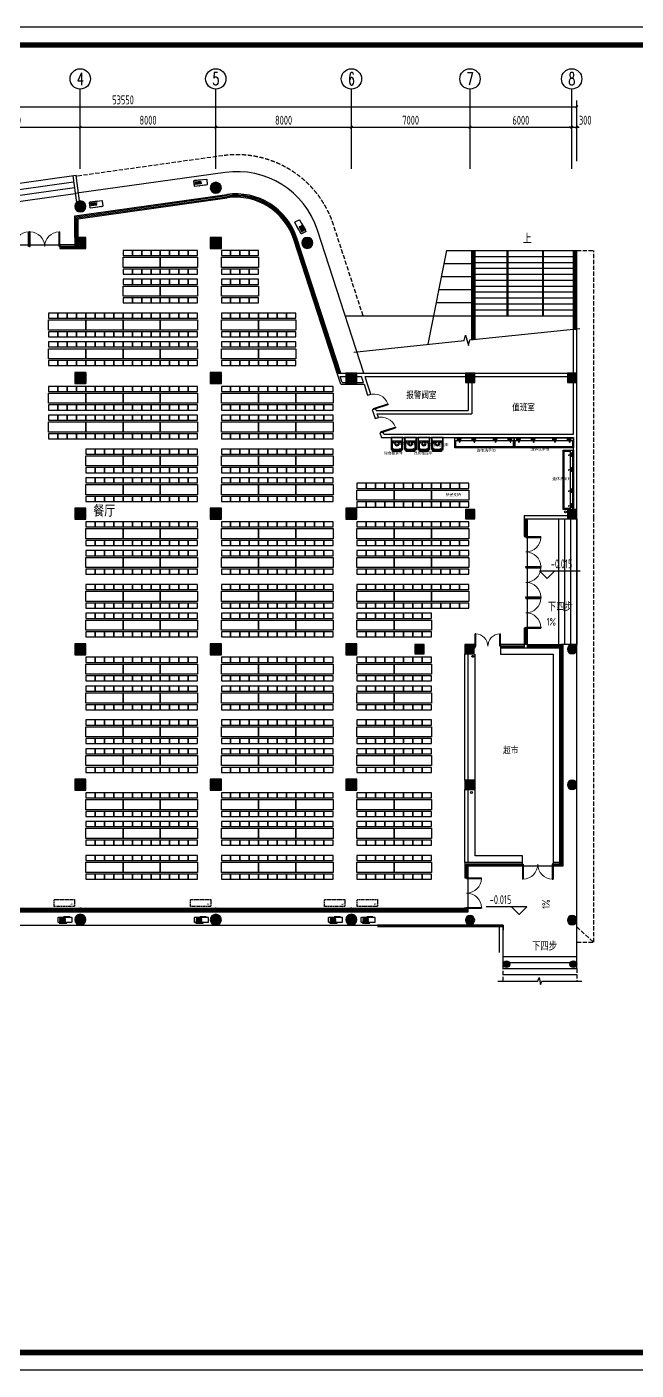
# Model space of a CAD drawing. Extents: x 1158414 to 1597620, y -840005 to -760676.
# Drawn here: x 1205644 to 1241596, y -840005 to -760676 of the extents above; entities that cross this region are included whole.
import ezdxf
from ezdxf.enums import TextEntityAlignment as Align

# ---------------------------------------------------------------- set-up
doc = ezdxf.new("R2010")
doc.units = 0
doc.header["$LTSCALE"] = 1000
doc.linetypes.add('DASH', pattern=[0.35, 0.25, -0.1])
for name, color, linetype in [('AXIS', 3, 'Continuous'), ('AXIS_TEXT', 7, 'Continuous'), ('COLUMN', 2, 'Continuous'), ('CURTWALL', 4, 'Continuous'), ('DIM_ELEV', 3, 'Continuous'), ('DIM_SYMB', 3, 'Continuous'), ('GROUND', 34, 'Continuous'), ('LG', 84, 'Continuous'), ('PUB_HATCH', 8, 'Continuous'), ('PUB_TEXT', 7, 'Continuous'), ('STAIR', 4, 'Continuous'), ('WALL', 6, 'Continuous'), ('WINDOW', 4, 'Continuous'), ('WS_厨房设备', 1, 'Continuous'), ('产品名称', 7, 'Continuous'), ('厨房布置', 4, 'Continuous'), ('外框', 7, 'Continuous'), ('家具', 251, 'Continuous'), ('空调', 205, 'Continuous'), ('虚线', 9, 'DASH')]:
    doc.layers.add(name, color=color, linetype=linetype)
doc.styles.add('_TCH_AXIS', font='COMPLEX', dxfattribs={"width": 0.8, "bigfont": 'TSSDCHN'})
doc.styles.add('_TCH_DIM', font='TSSDENG', dxfattribs={"width": 0.8, "bigfont": 'TSSDCHN'})
doc.styles.add('_TCH_DIM_T3', font='TSSDENG', dxfattribs={"width": 0.64, "bigfont": 'TSSDCHN'})
doc.styles.add('COMPLEX', font='COMPLEX')
doc.styles.add('HZ-1', font='MingLiU.ttf', dxfattribs={"width": 0.8})
doc.styles.get("Standard").update_dxf_attribs({"font": '', "width": 0.8})
doc.styles.add('WMF-宋体1', font='')
doc.styles.get('Standard').set_extended_font_data('SimSun')
doc.styles.get('WMF-宋体1').set_extended_font_data('SimSun')
doc.dimstyles.new('_TCH_ARCH&&150', dxfattribs={"dimtxt": 525, "dimasz": 150, "dimexe": 375, "dimexo": 450, "dimgap": 150, "dimtad": 1, "dimdec": 0, "dimzin": 0, "dimdsep": 46, "dimtxsty": '_TCH_DIM_T3', "dimblk": 'ARCHTICK', "dimcen": 0.09, "dimclrt": 7, "dimazin": 2, "dimtfac": 1, "dimtdec": 0, "dimtix": 1, "dimtmove": 2, "dimatfit": 3, "dimfxl": 0, "dimtolj": 1, "dimtzin": 0, "dimarcsym": 0})

# ---------------------------------------------------------------- blocks, each defined once
blk = doc.blocks.new('vhjkghkghkl')
at = {"layer": '空调', "linetype": 'DASH', "ltscale": 0.3}
blk.add_lwpolyline([(134071, 540199), (134071, 539779), (132871, 539779), (132871, 540199), (134071, 540199)], close=True, dxfattribs=at)
at = {"layer": '空调', "linetype": 'DASH', "ltscale": 0.3, "style": 'HZ-1'}
blk.add_text('AC', height=100, dxfattribs=at).set_placement((133846, 539867))
blk = doc.blocks.new('A$C4EB5717C')
at = {"layer": '空调'}
for p, q in [((520, 110), (520, 120)), ((883, 100), (530, 100)), ((893, 120), (893, 110))]:
    blk.add_line(p, q, dxfattribs=at)
blk.add_lwpolyline([(220, 120), (980, 120, 0.414214), (1000, 140), (1000, 410, 0.414214), (980, 430), (220, 430, 0.414214), (200, 410), (200, 140, 0.414214)], format="xyb", close=True, dxfattribs=at)
for points in [[(269, 459), (709, 459), (709, 444), (269, 444)], [(290, 372), (626, 372), (626, 343), (290, 343)], [(290, 306), (626, 306), (626, 277), (290, 277)], [(290, 240), (626, 240), (626, 211), (290, 211)]]:
    blk.add_lwpolyline(points, close=True, dxfattribs=at)
for centre, start, end in [((530, 110), 180, 270), ((883, 110), 270, 0)]:
    blk.add_arc(centre, 10, start, end, dxfattribs=at)
blk = doc.blocks.new('水龙头')
at = {"color": 252}
for p, q in [((-136, -15), (-90, -14)), ((-136, -18), (-90, -19)), ((-52, -2), (-4, -2)), ((-52, -31), (-6, -31)), ((4, -2), (51, -2)), ((12, -31), (51, -31)), ((23, -194), (26, -209)), ((49, -204), (46, -189)), ((136, -15), (90, -14)), ((136, -18), (90, -19))]:
    blk.add_line(p, q, dxfattribs=at)
for points in [[(13, -7), (0, 0), (-14, -8), (-14, -25), (-7, -29)], [(11, -26), (13, -25), (13, -7)]]:
    blk.add_lwpolyline(points, dxfattribs=at)
blk.add_lwpolyline([(26, -194), (-9, -18, -1.00756), (9, -15), (43, -190)], format="xyb", dxfattribs=at)
for centre in [(-78, -16), (77, -16)]:
    blk.add_circle(centre, 10.9, dxfattribs=at)
for centre, radius, start, end in [((-78, -16), 27.5, 36.21161, 175.34491), ((77, -16), 27.5, 4.69308, 143.78839), ((-136, -16), 1, 91.33866, 171.56398), ((-132, -16), 4.53, 171.56398, 188.43602), ((-136, -17), 1, 188.43602, 268.66134), ((-78, -16), 27.5, 184.65509, 323.78839), ((-78, -16), 16, 189.00033, 170.99967), ((-77, -16), 12.9, 168.35622, 191.64378), ((-52, 3), 5, 216.21161, 270), ((-52, -36), 5, 90, 143.78839), ((51, 3), 5, 270, 323.78839), ((51, -36), 5, 36.21161, 90), ((77, -16), 27.5, 216.21161, 355.30692), ((77, -16), 16, 9.06636, 350.93364), ((77, -16), 12.9, 348.35622, 11.64378), ((136, -16), 1, 8.43602, 88.66134), ((136, -17), 1, 271.33866, 351.56398), ((132, -16), 4.53, 351.56398, 8.43602)]:
    blk.add_arc(centre, radius, start, end, dxfattribs=at)
for centre, start_param, end_param in [((34, -192), 5.611234, 10.096729), ((34, -190), 6.955136, 8.752827), ((37, -206), 0, 3.141593)]:
    blk.add_ellipse(centre, major_axis=(-11.3, -2.2), ratio=0.233596, start_param=start_param, end_param=end_param, dxfattribs=at)
blk = doc.blocks.new('*U54')
blk.add_line((0, 40), (3500, 40))
blk.add_lwpolyline([(0, 600), (3500, 600), (3500, 0), (0, 0)], close=True)
at = {"color": 252}
blk.add_lwpolyline([(60, 540), (3440, 540), (3440, 180), (60, 180)], close=True, dxfattribs=at)
at = {"color": 1, "rotation": 180}
for p in [(246, 70), (1121, 70), (2371, 70), (3246, 70)]:
    blk.add_blockref('水龙头', p, dxfattribs=at)
blk = doc.blocks.new('Custom_79')
at = {"color": 252}
for p, q in [((90, 806), (602, 806)), ((101, 806), (101, 771)), ((590, 806), (590, 771)), ((0, 700), (20, 680)), ((20, 20), (0, 0)), ((680, 680), (700, 700)), ((680, 20), (700, 0))]:
    blk.add_line(p, q, dxfattribs=at)
for points in [[(90, 771), (602, 771), (602, 822), (90, 822)], [(20, 680), (680, 680), (680, 20), (20, 20)], [(70, 771), (630, 771), (630, 213), (70, 213)], [(96, 661), (157, 721), (176, 702), (116, 642)], [(96, 262), (157, 322), (176, 303), (116, 242)], [(520, 661), (580, 721), (599, 702), (539, 642)], [(520, 262), (580, 322), (599, 303), (539, 242)]]:
    blk.add_lwpolyline(points, close=True, dxfattribs=at)
blk.add_lwpolyline([(0, 700), (700, 700), (700, 0), (0, 0)], close=True)
blk.add_circle((350, 350), 132)
blk.add_circle((350, 350), 92.5, dxfattribs=at)
blk = doc.blocks.new('A$C03080C26')
at = {"layer": '厨房布置'}
for points in [[(-1650, 1100), (-1650, 1400), (-2200, 1400), (-2200, 1100)], [(-2200, 1000), (0, 1000), (0, 400), (-2200, 400)], [(-1100, 1100), (-1100, 1400), (-1650, 1400), (-1650, 1100)], [(-1650, 1100), (-1650, 1400), (-1650, 1400), (-1650, 1100)], [(-550, 1100), (-550, 1400), (-1100, 1400), (-1100, 1100)], [(0, 1100), (0, 1400), (-550, 1400), (-550, 1100)], [(-1650, 0), (-1650, 300), (-2200, 300), (-2200, 0)], [(-1100, 0), (-1100, 300), (-1650, 300), (-1650, 0)], [(-1650, 0), (-1650, 300), (-1650, 300), (-1650, 0)], [(-550, 0), (-550, 300), (-1100, 300), (-1100, 0)], [(0, 0), (0, 300), (-550, 300), (-550, 0)]]:
    blk.add_lwpolyline(points, close=True, dxfattribs=at)
blk = doc.blocks.new('_ArchTick')
at = {"color": 0, "linetype": 'ByBlock', "const_width": 0.4}
blk.add_lwpolyline([(-0.5, -0.5), (0.5, 0.5)], dxfattribs=at)
blk = doc.blocks.new('*D175')
at = {"layer": 'AXIS', "color": 0, "lineweight": -2, "transparency": 16777216}
for p, q in [((1200794, -768602), (1200794, -766226)), ((1208794, -768602), (1208794, -766226)), ((1200794, -766601), (1208794, -766601))]:
    blk.add_line(p, q, dxfattribs=at)
at = {"layer": 'Defpoints', "color": 0, "transparency": 16777216}
for p in [(1208794, -766601), (1200794, -769052), (1208794, -769052)]:
    blk.add_point(p, dxfattribs=at)
at = {"layer": 'AXIS', "color": 0, "lineweight": -2, "transparency": 16777216, "xscale": 150, "yscale": 150, "zscale": 150, "rotation": 180}
blk.add_blockref('_ArchTick', (1200794, -766601), dxfattribs=at)
at = {"layer": 'AXIS', "color": 0, "lineweight": -2, "transparency": 16777216, "xscale": 150, "yscale": 150, "zscale": 150}
blk.add_blockref('_ArchTick', (1208794, -766601), dxfattribs=at)
at = {"layer": 'AXIS', "color": 7, "transparency": 16777216, "insert": (1204794, -766189), "char_height": 525, "attachment_point": 5, "style": '_TCH_DIM_T3'}
blk.add_mtext('\\A1;8000', dxfattribs=at)
blk = doc.blocks.new('*D176')
at = {"layer": 'AXIS', "color": 0, "lineweight": -2, "transparency": 16777216}
for p, q in [((1208794, -768602), (1208794, -766226)), ((1216794, -768602), (1216794, -766226)), ((1208794, -766601), (1216794, -766601))]:
    blk.add_line(p, q, dxfattribs=at)
at = {"layer": 'Defpoints', "color": 0, "transparency": 16777216}
for p in [(1216794, -766601), (1208794, -769052), (1216794, -769052)]:
    blk.add_point(p, dxfattribs=at)
at = {"layer": 'AXIS', "color": 0, "lineweight": -2, "transparency": 16777216, "xscale": 150, "yscale": 150, "zscale": 150, "rotation": 180}
blk.add_blockref('_ArchTick', (1208794, -766601), dxfattribs=at)
at = {"layer": 'AXIS', "color": 0, "lineweight": -2, "transparency": 16777216, "xscale": 150, "yscale": 150, "zscale": 150}
blk.add_blockref('_ArchTick', (1216794, -766601), dxfattribs=at)
at = {"layer": 'AXIS', "color": 7, "transparency": 16777216, "insert": (1212794, -766189), "char_height": 525, "attachment_point": 5, "style": '_TCH_DIM_T3'}
blk.add_mtext('\\A1;8000', dxfattribs=at)
blk = doc.blocks.new('*D177')
at = {"layer": 'AXIS', "color": 0, "lineweight": -2, "transparency": 16777216}
for p, q in [((1216794, -768602), (1216794, -766226)), ((1224794, -768602), (1224794, -766226)), ((1216794, -766601), (1224794, -766601))]:
    blk.add_line(p, q, dxfattribs=at)
at = {"layer": 'Defpoints', "color": 0, "transparency": 16777216}
for p in [(1224794, -766601), (1216794, -769052), (1224794, -769052)]:
    blk.add_point(p, dxfattribs=at)
at = {"layer": 'AXIS', "color": 0, "lineweight": -2, "transparency": 16777216, "xscale": 150, "yscale": 150, "zscale": 150, "rotation": 180}
blk.add_blockref('_ArchTick', (1216794, -766601), dxfattribs=at)
at = {"layer": 'AXIS', "color": 0, "lineweight": -2, "transparency": 16777216, "xscale": 150, "yscale": 150, "zscale": 150}
blk.add_blockref('_ArchTick', (1224794, -766601), dxfattribs=at)
at = {"layer": 'AXIS', "color": 7, "transparency": 16777216, "insert": (1220794, -766189), "char_height": 525, "attachment_point": 5, "style": '_TCH_DIM_T3'}
blk.add_mtext('\\A1;8000', dxfattribs=at)
blk = doc.blocks.new('*D178')
at = {"layer": 'AXIS', "color": 0, "lineweight": -2, "transparency": 16777216}
for p, q in [((1224794, -768602), (1224794, -766226)), ((1231794, -768602), (1231794, -766226)), ((1224794, -766601), (1231794, -766601))]:
    blk.add_line(p, q, dxfattribs=at)
at = {"layer": 'Defpoints', "color": 0, "transparency": 16777216}
for p in [(1231794, -766601), (1224794, -769052), (1231794, -769052)]:
    blk.add_point(p, dxfattribs=at)
at = {"layer": 'AXIS', "color": 0, "lineweight": -2, "transparency": 16777216, "xscale": 150, "yscale": 150, "zscale": 150, "rotation": 180}
blk.add_blockref('_ArchTick', (1224794, -766601), dxfattribs=at)
at = {"layer": 'AXIS', "color": 0, "lineweight": -2, "transparency": 16777216, "xscale": 150, "yscale": 150, "zscale": 150}
blk.add_blockref('_ArchTick', (1231794, -766601), dxfattribs=at)
at = {"layer": 'AXIS', "color": 7, "transparency": 16777216, "insert": (1228294, -766189), "char_height": 525, "attachment_point": 5, "style": '_TCH_DIM_T3'}
blk.add_mtext('\\A1;7000', dxfattribs=at)
blk = doc.blocks.new('*D179')
at = {"layer": 'AXIS', "color": 0, "lineweight": -2, "transparency": 16777216}
for p, q in [((1231794, -768602), (1231794, -766226)), ((1237794, -768602), (1237794, -766226)), ((1231794, -766601), (1237794, -766601))]:
    blk.add_line(p, q, dxfattribs=at)
at = {"layer": 'Defpoints', "color": 0, "transparency": 16777216}
for p in [(1237794, -766601), (1231794, -769052), (1237794, -769052)]:
    blk.add_point(p, dxfattribs=at)
at = {"layer": 'AXIS', "color": 0, "lineweight": -2, "transparency": 16777216, "xscale": 150, "yscale": 150, "zscale": 150, "rotation": 180}
blk.add_blockref('_ArchTick', (1231794, -766601), dxfattribs=at)
at = {"layer": 'AXIS', "color": 0, "lineweight": -2, "transparency": 16777216, "xscale": 150, "yscale": 150, "zscale": 150}
blk.add_blockref('_ArchTick', (1237794, -766601), dxfattribs=at)
at = {"layer": 'AXIS', "color": 7, "transparency": 16777216, "insert": (1234794, -766189), "char_height": 525, "attachment_point": 5, "style": '_TCH_DIM_T3'}
blk.add_mtext('\\A1;6000', dxfattribs=at)
blk = doc.blocks.new('*D180')
at = {"layer": 'AXIS', "color": 0, "lineweight": -2, "transparency": 16777216}
for p, q in [((1237794, -768602), (1237794, -766226)), ((1238094, -768602), (1238094, -766226)), ((1237794, -766601), (1237644, -766601)), ((1237794, -766601), (1238094, -766601)), ((1238094, -766601), (1238244, -766601))]:
    blk.add_line(p, q, dxfattribs=at)
at = {"layer": 'Defpoints', "color": 0, "transparency": 16777216}
for p in [(1238094, -766601), (1237794, -769052), (1238094, -769052)]:
    blk.add_point(p, dxfattribs=at)
at = {"layer": 'AXIS', "color": 0, "lineweight": -2, "transparency": 16777216, "xscale": 150, "yscale": 150, "zscale": 150}
blk.add_blockref('_ArchTick', (1237794, -766601), dxfattribs=at)
at = {"layer": 'AXIS', "color": 0, "lineweight": -2, "transparency": 16777216, "xscale": 150, "yscale": 150, "zscale": 150, "rotation": 180}
blk.add_blockref('_ArchTick', (1238094, -766601), dxfattribs=at)
at = {"layer": 'AXIS', "color": 7, "transparency": 16777216, "insert": (1238593, -766189), "char_height": 525, "attachment_point": 5, "style": '_TCH_DIM_T3'}
blk.add_mtext('\\A1;300', dxfattribs=at)
blk = doc.blocks.new('*D181')
at = {"layer": 'AXIS', "color": 0, "lineweight": -2, "transparency": 16777216}
for p, q in [((1184544, -768602), (1184544, -765026)), ((1184544, -765401), (1238094, -765401)), ((1238094, -768602), (1238094, -765026))]:
    blk.add_line(p, q, dxfattribs=at)
at = {"layer": 'Defpoints', "color": 0, "transparency": 16777216}
for p in [(1238094, -765401), (1184544, -769052), (1238094, -769052)]:
    blk.add_point(p, dxfattribs=at)
at = {"layer": 'AXIS', "color": 0, "lineweight": -2, "transparency": 16777216, "xscale": 150, "yscale": 150, "zscale": 150, "rotation": 180}
blk.add_blockref('_ArchTick', (1184544, -765401), dxfattribs=at)
at = {"layer": 'AXIS', "color": 0, "lineweight": -2, "transparency": 16777216, "xscale": 150, "yscale": 150, "zscale": 150}
blk.add_blockref('_ArchTick', (1238094, -765401), dxfattribs=at)
at = {"layer": 'AXIS', "color": 7, "transparency": 16777216, "insert": (1211319, -764989), "char_height": 525, "attachment_point": 5, "style": '_TCH_DIM_T3'}
blk.add_mtext('\\A1;53550', dxfattribs=at)
blk = doc.blocks.new('$DorLib2D$00000002')
for p, q in [((-0.5, 0), (-0.5, 0.4875)), ((-0.475, 0.4875), (-0.5, 0.4875)), ((-0.475, 0), (-0.475, 0.4875)), ((0.475, 0), (0.475, 0.4875)), ((0.475, 0.4875), (0.5, 0.4875)), ((0.5, 0), (0.5, 0.4875)), ((-0.5, 0), (-0.475, 0)), ((0.5, 0), (0.475, 0))]:
    blk.add_line(p, q)
at = {"lineweight": 13}
for centre, start, end in [((-0.4875, 0), 0, 88.53072), ((0.4875, 0), 91.46928, 180)]:
    blk.add_arc(centre, 0.4875, start, end, dxfattribs=at)
blk = doc.blocks.new('_AXISO')
blk.add_circle((0, 0), 0.5)
at = {"layer": 'AXIS_TEXT', "style": 'COMPLEX', "width": 1.041667}
blk.add_attdef('A', text='', height=0.56, dxfattribs=at).set_placement((-0.25, -0.28), (0.25, -0.28), align=Align.FIT)
blk = doc.blocks.new('$DorLib2D$00000001')
for p, q in [((0.45, 0.975), (0.5, 0.975)), ((0.45, 0), (0.45, 0.975)), ((0.5, 0), (0.5, 0.975)), ((0.5, 0), (0.45, 0))]:
    blk.add_line(p, q)
at = {"lineweight": 13}
blk.add_arc((0.475, 0), 0.975, 91.46928, 180, dxfattribs=at)
blk = doc.blocks.new('_YZH')
blk.add_circle((0, 0), 0.5)
at = {"layer": 'PUB_HATCH', "const_width": 0.5}
blk.add_lwpolyline([(-0.25, 0, 1), (0.25, 0, 1)], format="xyb", close=True, dxfattribs=at)

msp = doc.modelspace()

# ---------------------------------------------------------------- hatches: boundary and pattern name
at = {"layer": 'PUB_HATCH'}
for points in [[(1217118.8, -770177.7, 1), (1216468.8, -770177.7, 1)], [(1209118.9, -771282.7, 1), (1208468.9, -771282.7, 1)], [(1209118.8, -773755.7), (1209118.8, -773105.7), (1208468.8, -773105.7), (1208468.8, -773755.7)], [(1217118.8, -773755.7), (1217118.8, -773105.7), (1216468.8, -773105.7), (1216468.8, -773755.7)], [(1222514.8, -773430.7, 1), (1221864.8, -773430.7, 1)], [(1209118.9, -781732.1), (1209118.9, -781082.1), (1208468.9, -781082.1), (1208468.9, -781732.1)], [(1217118.8, -781732.1), (1217118.8, -781082.1), (1216468.8, -781082.1), (1216468.8, -781732.1)], [(1225118.8, -781782.1), (1225118.8, -781132.1), (1224468.8, -781132.1), (1224468.8, -781782.1)], [(1232068.8, -781682.1), (1232068.8, -781132.1), (1231518.8, -781132.1), (1231518.8, -781682.1)], [(1238093.8, -781682.1), (1238093.8, -781132.1), (1237543.8, -781132.1), (1237543.8, -781682.1)], [(1209118.9, -789756.7), (1209118.9, -789106.7), (1208468.9, -789106.7), (1208468.9, -789756.7)], [(1217118.8, -789756.7), (1217118.8, -789106.7), (1216468.8, -789106.7), (1216468.8, -789756.7)], [(1225118.8, -789756.7), (1225118.8, -789106.7), (1224468.8, -789106.7), (1224468.8, -789756.7)], [(1232068.8, -789731.8), (1232068.8, -789181.8), (1231518.8, -789181.8), (1231518.8, -789731.8)], [(1238093.8, -789731.8), (1238093.8, -789181.8), (1237543.8, -789181.8), (1237543.8, -789731.8)], [(1209118.9, -797756.7), (1209118.9, -797106.7), (1208468.9, -797106.7), (1208468.9, -797756.7)], [(1217118.8, -797756.7), (1217118.8, -797106.7), (1216468.8, -797106.7), (1216468.8, -797756.7)], [(1225118.8, -797756.7), (1225118.8, -797106.7), (1224468.8, -797106.7), (1224468.8, -797756.7)], [(1229093.8, -797706.7), (1229093.8, -797156.7), (1228543.8, -797156.7), (1228543.8, -797706.7)], [(1232043.8, -797706.7), (1232043.8, -797156.7), (1231493.8, -797156.7), (1231493.8, -797706.7)], [(1238093.8, -797431.7, 1), (1237543.8, -797431.7, 1)], [(1209118.9, -805757.1), (1209118.9, -805107.1), (1208468.9, -805107.1), (1208468.9, -805757.1)], [(1217118.8, -805757.1), (1217118.8, -805107.1), (1216468.8, -805107.1), (1216468.8, -805757.1)], [(1225118.8, -805757.1), (1225118.8, -805107.1), (1224468.8, -805107.1), (1224468.8, -805757.1)], [(1232043.8, -805707.1), (1232043.8, -805157.1), (1231493.8, -805157.1), (1231493.8, -805707.1)], [(1238093.8, -805432.1, 1), (1237543.8, -805432.1, 1)], [(1209118.9, -813407.1, 1), (1208468.9, -813407.1, 1)], [(1217118.8, -813407.1, 1), (1216468.8, -813407.1, 1)], [(1225118.8, -813407.1, 1), (1224468.8, -813407.1, 1)], [(1232068.8, -813430.8, 1), (1231518.8, -813430.8, 1)], [(1238093.8, -813430.8, 1), (1237543.8, -813430.8, 1)]]:
    msp.add_hatch(color=256, dxfattribs=at).paths.add_polyline_path(points)

# ---------------------------------------------------------------- linework, layer by layer
for points in [[(1217452.5, -770673.6), (1217438.5, -770574.5)], [(1221581.4, -773163.3), (1221391.2, -773225.1)]]:
    msp.add_lwpolyline(points)
for centre in [(1237424.3, -789316.2), (1231956.6, -797849.9), (1231879.3, -805897.1)]:
    msp.add_circle(centre, 58.1)
at = {"layer": 'AXIS'}
for p, q in [((1208793.8, -769052.3), (1208793.8, -764351.1)), ((1216793.8, -769052.3), (1216793.8, -764351.1)), ((1224793.8, -769052.3), (1224793.8, -764351.1)), ((1231793.8, -769052.3), (1231793.8, -764351.1)), ((1237793.8, -769052.3), (1237793.8, -764351.1))]:
    msp.add_line(p, q, dxfattribs=at)
at = {"layer": 'COLUMN'}
for p, q in [((1209118.8, -773105.7), (1208468.8, -773105.7)), ((1208468.8, -773105.7), (1208468.8, -773755.7)), ((1209118.8, -773755.7), (1209118.8, -773105.7)), ((1217118.8, -773105.7), (1216468.8, -773105.7)), ((1216468.8, -773105.7), (1216468.8, -773755.7)), ((1217118.8, -773755.7), (1217118.8, -773105.7)), ((1208468.8, -773755.7), (1209118.8, -773755.7)), ((1216468.8, -773755.7), (1217118.8, -773755.7)), ((1209118.9, -781082.1), (1208468.9, -781082.1)), ((1208468.9, -781082.1), (1208468.9, -781732.1)), ((1209118.9, -781732.1), (1209118.9, -781082.1)), ((1217118.8, -781082.1), (1216468.8, -781082.1)), ((1216468.8, -781082.1), (1216468.8, -781732.1)), ((1217118.8, -781732.1), (1217118.8, -781082.1)), ((1225118.8, -781132.1), (1224468.8, -781132.1)), ((1224468.8, -781132.1), (1224468.8, -781782.1)), ((1225118.8, -781782.1), (1225118.8, -781132.1)), ((1232068.8, -781132.1), (1231518.8, -781132.1)), ((1231518.8, -781132.1), (1231518.8, -781682.1)), ((1232068.8, -781682.1), (1232068.8, -781132.1)), ((1238093.8, -781132.1), (1237543.8, -781132.1)), ((1237543.8, -781132.1), (1237543.8, -781682.1)), ((1238093.8, -781682.1), (1238093.8, -781132.1)), ((1208468.9, -781732.1), (1209118.9, -781732.1)), ((1216468.8, -781732.1), (1217118.8, -781732.1)), ((1224468.8, -781782.1), (1225118.8, -781782.1)), ((1231518.8, -781682.1), (1232068.8, -781682.1)), ((1237543.8, -781682.1), (1238093.8, -781682.1)), ((1209118.9, -789106.7), (1208468.9, -789106.7)), ((1208468.9, -789106.7), (1208468.9, -789756.7)), ((1209118.9, -789756.7), (1209118.9, -789106.7)), ((1217118.8, -789106.7), (1216468.8, -789106.7)), ((1216468.8, -789106.7), (1216468.8, -789756.7)), ((1217118.8, -789756.7), (1217118.8, -789106.7)), ((1225118.8, -789106.7), (1224468.8, -789106.7)), ((1224468.8, -789106.7), (1224468.8, -789756.7)), ((1225118.8, -789756.7), (1225118.8, -789106.7)), ((1232068.8, -789181.8), (1231518.8, -789181.8)), ((1231518.8, -789181.8), (1231518.8, -789731.8)), ((1232068.8, -789731.8), (1232068.8, -789181.8)), ((1238093.8, -789181.8), (1237543.8, -789181.8)), ((1237543.8, -789181.8), (1237543.8, -789731.8)), ((1238093.8, -789731.8), (1238093.8, -789181.8)), ((1208468.9, -789756.7), (1209118.9, -789756.7)), ((1216468.8, -789756.7), (1217118.8, -789756.7)), ((1224468.8, -789756.7), (1225118.8, -789756.7)), ((1231518.8, -789731.8), (1232068.8, -789731.8)), ((1237543.8, -789731.8), (1238093.8, -789731.8)), ((1209118.9, -797106.7), (1208468.9, -797106.7)), ((1208468.9, -797106.7), (1208468.9, -797756.7)), ((1209118.9, -797756.7), (1209118.9, -797106.7)), ((1217118.8, -797106.7), (1216468.8, -797106.7)), ((1216468.8, -797106.7), (1216468.8, -797756.7)), ((1217118.8, -797756.7), (1217118.8, -797106.7)), ((1225118.8, -797106.7), (1224468.8, -797106.7)), ((1224468.8, -797106.7), (1224468.8, -797756.7)), ((1225118.8, -797756.7), (1225118.8, -797106.7)), ((1229093.8, -797156.7), (1228543.8, -797156.7)), ((1228543.8, -797156.7), (1228543.8, -797706.7)), ((1229093.8, -797706.7), (1229093.8, -797156.7)), ((1232043.8, -797156.7), (1231493.8, -797156.7)), ((1231493.8, -797156.7), (1231493.8, -797706.7)), ((1232043.8, -797706.7), (1232043.8, -797156.7)), ((1234993.8, -797156.7), (1234993.8, -797356.7)), ((1235193.8, -797156.7), (1234993.8, -797156.7)), ((1235193.8, -797356.7), (1235193.8, -797156.7)), ((1208468.9, -797756.7), (1209118.9, -797756.7)), ((1216468.8, -797756.7), (1217118.8, -797756.7)), ((1224468.8, -797756.7), (1225118.8, -797756.7)), ((1228543.8, -797706.7), (1229093.8, -797706.7)), ((1231493.8, -797706.7), (1232043.8, -797706.7)), ((1234993.8, -797356.7), (1235193.8, -797356.7)), ((1209118.9, -805107.1), (1208468.9, -805107.1)), ((1208468.9, -805107.1), (1208468.9, -805757.1)), ((1209118.9, -805757.1), (1209118.9, -805107.1)), ((1217118.8, -805107.1), (1216468.8, -805107.1)), ((1216468.8, -805107.1), (1216468.8, -805757.1)), ((1217118.8, -805757.1), (1217118.8, -805107.1)), ((1225118.8, -805107.1), (1224468.8, -805107.1)), ((1224468.8, -805107.1), (1224468.8, -805757.1)), ((1225118.8, -805757.1), (1225118.8, -805107.1)), ((1232043.8, -805157.1), (1231493.8, -805157.1)), ((1231493.8, -805157.1), (1231493.8, -805707.1)), ((1232043.8, -805707.1), (1232043.8, -805157.1)), ((1208468.9, -805757.1), (1209118.9, -805757.1)), ((1216468.8, -805757.1), (1217118.8, -805757.1)), ((1224468.8, -805757.1), (1225118.8, -805757.1)), ((1231493.8, -805707.1), (1232043.8, -805707.1)), ((1237111.5, -810014.4), (1237076.2, -810049.8)), ((1237076.2, -810049.8), (1237257.1, -810230.7)), ((1237292.5, -810195.4), (1237111.5, -810014.4)), ((1237257.1, -810230.7), (1237292.5, -810195.4)), ((1208818.8, -812732.1), (1208768.8, -812732.1)), ((1208768.8, -812732.1), (1208768.8, -812932.1)), ((1208768.8, -812932.1), (1208818.8, -812932.1)), ((1208818.8, -812932.1), (1208818.8, -812732.1)), ((1216818.8, -812732.1), (1216768.8, -812732.1)), ((1216768.8, -812732.1), (1216768.8, -812932.1)), ((1216768.8, -812932.1), (1216818.8, -812932.1)), ((1216818.8, -812932.1), (1216818.8, -812732.1)), ((1224818.8, -812732.1), (1224768.8, -812732.1)), ((1224768.8, -812732.1), (1224768.8, -812932.1)), ((1224768.8, -812932.1), (1224818.8, -812932.1)), ((1224818.8, -812932.1), (1224818.8, -812732.1)), ((1231493.8, -812732.1), (1231443.8, -812732.1)), ((1231443.8, -812732.1), (1231443.8, -812932.1)), ((1231443.8, -812932.1), (1231493.8, -812932.1)), ((1231493.8, -812932.1), (1231493.8, -812732.1))]:
    msp.add_line(p, q, dxfattribs=at)
for centre, radius, start, end in [((1216793.8, -770177.7), 325, 0, 180), ((1216793.8, -770177.7), 325, 180, 0), ((1208793.9, -771282.7), 325, 0, 180), ((1208793.9, -771282.7), 325, 180, 0), ((1222189.8, -773430.7), 325, 0, 180), ((1222189.8, -773430.7), 325, 180, 0), ((1237818.8, -797431.7), 275, 0, 180), ((1237818.8, -797431.7), 275, 180, 0), ((1237818.8, -805432.1), 275, 0, 180), ((1237818.8, -805432.1), 275, 180, 0), ((1208793.9, -813407.1), 325, 0, 180), ((1216793.8, -813407.1), 325, 0, 180), ((1224793.8, -813407.1), 325, 0, 180), ((1208793.9, -813407.1), 325, 180, 0), ((1216793.8, -813407.1), 325, 180, 0), ((1224793.8, -813407.1), 325, 180, 0), ((1231793.8, -813430.8), 275, 0, 180), ((1231793.8, -813430.8), 275, 180, 0), ((1237818.8, -813430.8), 275, 0, 180), ((1237818.8, -813430.8), 275, 180, 0)]:
    msp.add_arc(centre, radius, start, end, dxfattribs=at)
at = {"layer": 'CURTWALL'}
for p, q in [((1208468.8, -771835.1), (1217438.5, -770574.5)), ((1208535.5, -771893.1), (1217447.8, -770640.6)), ((1208602.2, -771951), (1217457.1, -770706.6)), ((1208668.8, -772009), (1217466.4, -770772.6)), ((1208468.8, -773105.7), (1208468.8, -771835.1)), ((1208535.5, -773105.7), (1208535.5, -771893.1)), ((1208602.2, -773105.7), (1208602.2, -771951)), ((1208668.8, -773105.7), (1208668.8, -772009)), ((1223960.4, -781132.1), (1221391.2, -773225.1)), ((1224030.4, -781132.1), (1221454.6, -773204.5)), ((1224100.5, -781132.1), (1221518, -773183.9)), ((1224170.6, -781132.1), (1221581.4, -773163.3)), ((1208468.8, -773555.7), (1207593.8, -773555.7)), ((1207593.8, -773555.7), (1207593.8, -773755.7)), ((1207593.8, -773622.4), (1208468.8, -773622.4)), ((1207593.8, -773689.1), (1208468.8, -773689.1)), ((1207593.8, -773755.7), (1208468.8, -773755.7)), ((1234993.8, -789732.1), (1234993.8, -790782.1)), ((1235060.5, -790782.1), (1235060.5, -789732.1)), ((1235127.2, -790782.1), (1235127.2, -789732.1)), ((1235193.8, -790782.1), (1235193.8, -789732.1)), ((1234993.8, -790782.1), (1235193.8, -790782.1)), ((1235193.8, -796182.1), (1234993.8, -796182.1)), ((1234993.8, -796182.1), (1234993.8, -797156.7)), ((1235060.5, -797156.7), (1235060.5, -796182.1)), ((1235127.2, -797156.7), (1235127.2, -796182.1)), ((1235193.8, -797156.7), (1235193.8, -796182.1)), ((1232093.8, -797156.7), (1232043.8, -797156.7)), ((1232043.8, -797223.4), (1232093.8, -797223.4)), ((1232093.8, -797356.7), (1232093.8, -797156.7)), ((1234993.8, -797156.7), (1233593.8, -797156.7)), ((1233593.8, -797156.7), (1233593.8, -797356.7)), ((1233593.8, -797223.4), (1234993.8, -797223.4)), ((1235193.8, -797156.7), (1237293.8, -797156.7)), ((1235193.8, -797223.4), (1237227.2, -797223.4)), ((1237227.2, -810130.1), (1237227.2, -797223.4)), ((1237293.8, -810232.1), (1237293.8, -797156.7)), ((1232043.8, -797290.1), (1232093.8, -797290.1)), ((1232043.8, -797356.7), (1232093.8, -797356.7)), ((1233593.8, -797290.1), (1234993.8, -797290.1)), ((1233593.8, -797356.7), (1234993.8, -797356.7)), ((1235193.8, -797290.1), (1237160.5, -797290.1)), ((1235193.8, -797356.7), (1237093.8, -797356.7)), ((1237093.8, -810032.1), (1237093.8, -797356.7)), ((1237160.5, -810063.4), (1237160.5, -797290.1)), ((1231493.8, -810032.1), (1231493.8, -810932.1)), ((1234893.8, -810032.1), (1231493.8, -810032.1)), ((1231560.5, -810932.1), (1231560.5, -810098.8)), ((1231560.5, -810098.8), (1234893.8, -810098.8)), ((1231627.2, -810932.1), (1231627.2, -810165.5)), ((1231627.2, -810165.5), (1234893.8, -810165.5)), ((1231693.8, -810932.1), (1231693.8, -810232.1)), ((1231693.8, -810232.1), (1234893.8, -810232.1)), ((1234893.8, -810232.1), (1234893.8, -810032.1)), ((1237093.8, -810032.1), (1236693.8, -810032.1)), ((1236693.8, -810032.1), (1236693.8, -810232.1)), ((1236693.8, -810098.8), (1237125.2, -810098.8)), ((1236693.8, -810165.5), (1237191.8, -810165.5)), ((1236693.8, -810232.1), (1237293.8, -810232.1)), ((1231493.8, -810932.1), (1231693.8, -810932.1)), ((1204493.8, -812732.1), (1208768.8, -812732.1)), ((1204493.8, -812798.8), (1208768.8, -812798.8)), ((1204493.8, -812865.5), (1208768.8, -812865.5)), ((1204493.8, -812932.1), (1208768.8, -812932.1)), ((1208818.8, -812732.1), (1216768.8, -812732.1)), ((1208818.8, -812798.8), (1216768.8, -812798.8)), ((1208818.8, -812865.5), (1216768.8, -812865.5)), ((1208818.8, -812932.1), (1216768.8, -812932.1)), ((1216818.8, -812732.1), (1224768.8, -812732.1)), ((1216818.8, -812798.8), (1224768.8, -812798.8)), ((1216818.8, -812865.5), (1224768.8, -812865.5)), ((1216818.8, -812932.1), (1224768.8, -812932.1)), ((1224818.8, -812732.1), (1231443.8, -812732.1)), ((1224818.8, -812798.8), (1231443.8, -812798.8)), ((1224818.8, -812865.5), (1231443.8, -812865.5)), ((1224818.8, -812932.1), (1231443.8, -812932.1)), ((1231693.8, -812732.1), (1231493.8, -812732.1)), ((1231493.8, -812798.8), (1231560.5, -812798.8)), ((1231493.8, -812865.5), (1231627.2, -812865.5)), ((1231493.8, -812932.1), (1231693.8, -812932.1)), ((1231560.5, -812798.8), (1231560.5, -812732.1)), ((1231627.2, -812865.5), (1231627.2, -812732.1)), ((1231693.8, -812932.1), (1231693.8, -812732.1))]:
    msp.add_line(p, q, dxfattribs=at)
for radius in [3800, 3733.3, 3666.7, 3600]:
    msp.add_arc((1217967.4, -774337.6), radius, 18, 98, dxfattribs=at)
at = {"layer": 'DIM_ELEV'}
for p, q in [((1236350.6, -793258.4), (1235900.6, -792808.4)), ((1235900.6, -792808.4), (1238297.7, -792808.4)), ((1236350.6, -793258.4), (1236800.6, -792808.4)), ((1235145, -812638.4), (1232747.9, -812638.4)), ((1234695, -813088.4), (1234245, -812638.4)), ((1234695, -813088.4), (1235145, -812638.4))]:
    msp.add_line(p, q, dxfattribs=at)
at = {"layer": 'DIM_SYMB'}
for points in [[(1235033.8, -773618.5, 0, 0, 0), (1235033.8, -776817.8, 120, 0, 0), (1235033.8, -777267.8, 0, 0, 0)], [(1237355.3, -794931.8, 0, 0, 0), (1238232.4, -794931.8, 112, 0, 0), (1238652.4, -794931.8, 0, 0, 0)], [(1236105.5, -796173.3, 0, 0, 0), (1236607.5, -796173.3, 104, 0, 0), (1236997.5, -796173.3, 0, 0, 0)], [(1236642.8, -812074.7, 0, 0, 0), (1236642.8, -812576.8, 104, 0, 0), (1236642.8, -812966.8, 0, 0, 0)], [(1235843.8, -815421.6, 0, 0, 0), (1235843.8, -816298.8, 112, 0, 0), (1235843.8, -816718.8, 0, 0, 0)]]:
    msp.add_lwpolyline(points, format="xyseb", dxfattribs=at)
for points in [[(1224944.3, -779879), (1231443.8, -779201.8), (1231525.2, -778876.7), (1231701, -779491.7), (1231779.5, -779166.9), (1238279, -778489.7)], [(1233439, -817029.3), (1235804.3, -817029.3), (1235880.8, -816819.3), (1235954.8, -817239.3), (1236029.3, -817029.3), (1238394.7, -817029.3)]]:
    msp.add_lwpolyline(points, dxfattribs=at)
at = {"layer": 'GROUND', "linetype": 'DASH'}
msp.add_lwpolyline([(1225484.3, -777732.1), (1223742.9, -772372.7, 0.3639702), (1217201.5, -768285.2), (1208584.7, -769496.3), (1208552.7, -769500.7)], format="xyb", dxfattribs=at)
for points in [[(1238093.9, -773882.1), (1239052.7, -773882.1)], [(1239093.8, -789732.1), (1239093.9, -773882.1)], [(1238093.8, -814732.1), (1239093.8, -814732.1), (1239093.8, -789732.1)], [(1238093.8, -813832.1), (1239093.8, -814732.1)]]:
    msp.add_lwpolyline(points, dxfattribs=at)
at = {"layer": 'LG'}
for p, q in [((1231968.8, -779147.1), (1231968.8, -773882.1)), ((1232018.8, -779141.9), (1232018.8, -773882.1)), ((1233993.8, -777732.1), (1233993.8, -773882.1)), ((1234043.8, -777732.1), (1234043.8, -773882.1)), ((1236084, -777732.1), (1236084, -773882.1)), ((1236134, -777732.1), (1236134, -773882.1)), ((1237968.8, -778522), (1237968.8, -773882.1)), ((1238018.8, -778516.8), (1238018.8, -773882.1))]:
    msp.add_line(p, q, dxfattribs=at)
msp.add_lwpolyline([(1233743.8, -813807.1), (1226368.8, -813807.1), (1226368.8, -813757.1), (1233743.8, -813757.1)], dxfattribs=at)
at = {"layer": 'STAIR'}
for p, q in [((1230398.1, -773882.1), (1229313.7, -779423.8)), ((1230398.1, -773882.1), (1238093.8, -773882.1)), ((1231893.8, -773882.1), (1231893.8, -779154.9)), ((1231893.8, -779154.9), (1231893.8, -773882.1)), ((1232093.8, -779134.1), (1232093.8, -773882.1)), ((1232093.8, -777732.1), (1232093.8, -773882.1)), ((1232093.8, -779134.1), (1232093.8, -773882.1)), ((1232093.8, -774232.1), (1237893.8, -774232.1)), ((1237893.8, -778529.8), (1237893.8, -773882.1)), ((1238093.8, -778509), (1238093.8, -773882.1)), ((1230247.4, -774652.1), (1231893.8, -774652.1)), ((1232093.8, -774582.1), (1237893.8, -774582.1)), ((1232093.8, -774932.1), (1237893.8, -774932.1)), ((1230096.7, -775422.1), (1231893.8, -775422.1)), ((1232093.8, -775282.1), (1237893.8, -775282.1)), ((1232093.8, -775632.1), (1237893.8, -775632.1)), ((1229946.1, -776192.1), (1231893.8, -776192.1)), ((1232093.8, -775982.1), (1237893.8, -775982.1)), ((1232093.8, -776332.1), (1237893.8, -776332.1)), ((1229795.4, -776962.1), (1231893.8, -776962.1)), ((1232093.8, -776682.1), (1237893.8, -776682.1)), ((1232093.8, -777032.1), (1237893.8, -777032.1)), ((1232093.8, -777382.1), (1237893.8, -777382.1)), ((1224432.8, -777732.1), (1231893.8, -777732.1)), ((1232093.8, -777732.1), (1237893.8, -777732.1)), ((1209118.9, -781732.1), (1209118.9, -781082.1)), ((1233743.8, -813732.1), (1227093.8, -813732.1)), ((1233543.8, -815332.1), (1233543.8, -813832.1)), ((1233743.8, -813732.1), (1233743.8, -814015.9)), ((1233743.8, -815582.1), (1238093.8, -815582.1)), ((1233743.8, -815932.1), (1238093.8, -815932.1)), ((1233743.8, -816282.1), (1238093.8, -816282.1)), ((1233743.8, -816632.1), (1238093.8, -816632.1))]:
    msp.add_line(p, q, dxfattribs=at)
at = {"layer": 'STAIR', "ltscale": 3}
for p, q in [((1233743.8, -813732.1), (1226343.8, -813732.1)), ((1233743.8, -813832.1), (1226343.8, -813832.1))]:
    msp.add_line(p, q, dxfattribs=at)
at = {"layer": 'STAIR'}
for points in [[(1208757.8, -770959.7), (1208545.8, -769451.2), (1200449.7, -770589.1), (1200663.6, -772111.1)], [(1208347.7, -769479.1), (1208568.3, -771048.8)], [(1200696.4, -770907.8), (1208396.4, -769825.7)], [(1200745.1, -771254.4), (1208445.1, -770172.3)], [(1200793.8, -771601), (1208493.8, -770518.9)], [(1209118.8, -773755.7), (1208468.8, -773755.7)], [(1209118.9, -781082.1), (1209118.9, -781732.1)], [(1237043.8, -797156.7), (1237043.8, -789732.1)], [(1237393.8, -797156.7), (1237393.8, -789732.1)], [(1237743.8, -797156.7), (1237743.8, -789732.1)], [(1238093.8, -789732.1), (1238093.8, -797156.7)], [(1238093.8, -797156.7), (1238093.8, -789732.1)], [(1238093.8, -813756.7), (1238093.8, -797156.7), (1237143.8, -797156.7)], [(1204093.8, -813732.1), (1233743.8, -813732.1)], [(1233743.8, -816282.1), (1233743.8, -813732.1)], [(1238093.8, -816282.1), (1238093.8, -813732.1)]]:
    msp.add_lwpolyline(points, dxfattribs=at)
msp.add_lwpolyline([(1225537.5, -781132.1), (1222791.9, -772681.8, 0.3639702), (1217340.7, -769275.5), (1208723.9, -770486.5), (1208493.8, -770518.9)], format="xyb", dxfattribs=at)
at = {"layer": 'WALL'}
for p, q in [((1237893.8, -781132.1), (1237893.8, -778519.4)), ((1237893.8, -778519.4), (1238093.8, -778519.4)), ((1238093.8, -781232.1), (1238093.8, -778519.4)), ((1224171.5, -781782.1), (1223960.4, -781132.1)), ((1223960.4, -781132.1), (1224468.8, -781132.1)), ((1224244.2, -781682.1), (1224130.5, -781332.1)), ((1224130.5, -781332.1), (1224468.8, -781332.1)), ((1225118.8, -781132.1), (1225464.9, -781132.1)), ((1225118.8, -781332.1), (1225392.2, -781332.1)), ((1225506, -781682.1), (1225392.2, -781332.1)), ((1225464.9, -781132.1), (1231518.8, -781132.1)), ((1225602.5, -781332.1), (1231518.8, -781332.1)), ((1225706.2, -781651.2), (1225602.5, -781332.1)), ((1232068.8, -781132.1), (1237543.8, -781132.1)), ((1232068.8, -781332.1), (1237543.8, -781332.1)), ((1238093.8, -784832.5), (1238093.8, -781232.1)), ((1224171.5, -781782.1), (1224468.8, -781782.1)), ((1224244.2, -781682.1), (1224468.8, -781682.1)), ((1225118.8, -781682.1), (1225506, -781682.1)), ((1225118.8, -781782.1), (1225538.5, -781782.1)), ((1225538.5, -781782.1), (1225748.7, -782429.2)), ((1225938.9, -782367.4), (1225706.2, -781651.2)), ((1231693.8, -781682.1), (1231693.8, -783332.5)), ((1231893.8, -781682.1), (1231893.8, -783532.5)), ((1237893.8, -784732.5), (1237893.8, -781682.1)), ((1225748.7, -782429.2), (1225938.9, -782367.4)), ((1226217, -783223.4), (1226026.8, -783285.2)), ((1226026.8, -783285.2), (1226083.2, -783458.6)), ((1226083.2, -783458.6), (1226193.8, -783799.2)), ((1226193.8, -783799.2), (1226384.1, -783737.4)), ((1226252.5, -783332.5), (1226217, -783223.4)), ((1226252.5, -783332.5), (1231693.8, -783332.5)), ((1226317.5, -783532.5), (1231893.8, -783532.5)), ((1226384.1, -783737.4), (1226317.5, -783532.5)), ((1226662.2, -784593.4), (1226472, -784655.2)), ((1226472, -784655.2), (1226562.1, -784932.5)), ((1226562.1, -784932.5), (1237893.8, -784932.5)), ((1226707.4, -784732.5), (1226662.2, -784593.4)), ((1226707.4, -784732.5), (1237893.8, -784732.5)), ((1237893.8, -789181.8), (1237893.8, -784932.5)), ((1238093.8, -789732.1), (1238093.8, -784832.5)), ((1234993.8, -789532.1), (1237543.8, -789532.1)), ((1234993.8, -789532.1), (1234993.8, -789732.1)), ((1234993.8, -789732.1), (1238093.8, -789732.1)), ((1231493.8, -805157.1), (1231493.8, -797706.7)), ((1231693.8, -805157.1), (1231693.8, -797706.7)), ((1231493.8, -810032.1), (1231493.8, -805707.1)), ((1231693.8, -810032.1), (1231693.8, -805707.1))]:
    msp.add_line(p, q, dxfattribs=at)
at = {"layer": 'WINDOW'}
for p, q in [((1203993.8, -773555.7), (1205793.8, -773555.7)), ((1205793.8, -773555.7), (1207593.8, -773555.7)), ((1235193.8, -792582.1), (1235193.8, -790782.1)), ((1235193.8, -794382.1), (1235193.8, -792582.1)), ((1235193.8, -796182.1), (1235193.8, -794382.1)), ((1234893.8, -810232.1), (1236693.8, -810232.1)), ((1231693.8, -812732.1), (1231693.8, -810932.1))]:
    msp.add_line(p, q, dxfattribs=at)
at = {"layer": '外框', "lineweight": -2}
for p, q in [((1160265.3, -760676.1), (1273470.5, -760676.1)), ((1273470.5, -840004.9), (1160265.3, -840004.9))]:
    msp.add_line(p, q, dxfattribs=at)
at = {"layer": '外框', "lineweight": -2, "const_width": 330.9}
msp.add_lwpolyline([(1164663.5, -838960.7), (1268904.1, -838960.7, 0.4142136), (1272213.3, -835651.5), (1272213.3, -765057.2, 0.4142136), (1268904.1, -761748), (1164663.5, -761748, 0.4142136), (1161354.3, -765057.2), (1161354.3, -835651.5, 0.4142136)], format="xyb", close=True, dxfattribs=at)
at = {"layer": '家具'}
for points in [[(1234893.8, -810032.1), (1234893.8, -809632.1), (1232093.8, -809632.1), (1232093.8, -797732.1)], [(1233593.8, -797332.1), (1233593.8, -797732.1), (1236693.8, -797732.1), (1236693.8, -810032.1)]]:
    msp.add_lwpolyline(points, dxfattribs=at)
at = {"layer": '虚线'}
msp.add_line((1233743.8, -817029.3), (1233743.8, -816282.1), dxfattribs=at)
msp.add_lwpolyline([(1238093.8, -816282.1), (1238093.8, -817029.3)], dxfattribs=at)

# ---------------------------------------------------------------- block references
at = {"layer": 'AXIS'}
ref = msp.add_blockref('_AXISO', (1208793.8, -763751.1), dxfattribs=dict(at, xscale=1200, yscale=1200, zscale=1200))
ref.add_attrib('A', '4', dxfattribs={"layer": 'AXIS_TEXT', "height": 717.3, "style": '_TCH_AXIS'}).set_placement((1208575.3, -764109.8), (1209012.4, -764109.8), align=Align.FIT)
ref = msp.add_blockref('_AXISO', (1216793.8, -763751.1), dxfattribs=dict(at, xscale=1200, yscale=1200, zscale=1200))
ref.add_attrib('A', '5', dxfattribs={"layer": 'AXIS_TEXT', "height": 741.2, "style": '_TCH_AXIS'}).set_placement((1216596.2, -764121.7), (1216991.5, -764121.7), align=Align.FIT)
ref = msp.add_blockref('_AXISO', (1224793.8, -763751.1), dxfattribs=dict(at, xscale=1200, yscale=1200, zscale=1200))
ref.add_attrib('A', '6', dxfattribs={"layer": 'AXIS_TEXT', "height": 741.2, "style": '_TCH_AXIS'}).set_placement((1224596.2, -764121.7), (1224991.5, -764121.7), align=Align.FIT)
ref = msp.add_blockref('_AXISO', (1231793.8, -763751.1), dxfattribs=dict(at, xscale=1200, yscale=1200, zscale=1200))
ref.add_attrib('A', '7', dxfattribs={"layer": 'AXIS_TEXT', "height": 741.2, "style": '_TCH_AXIS'}).set_placement((1231596.2, -764121.7), (1231991.5, -764121.7), align=Align.FIT)
ref = msp.add_blockref('_AXISO', (1237793.8, -763751.1), dxfattribs=dict(at, xscale=1200, yscale=1200, zscale=1200))
ref.add_attrib('A', '8', dxfattribs={"layer": 'AXIS_TEXT', "height": 741.2, "style": '_TCH_AXIS'}).set_placement((1237596.2, -764121.7), (1237991.5, -764121.7), align=Align.FIT)
at = {"layer": 'COLUMN', "xscale": 400, "yscale": 400, "zscale": 400}
for p in [(1233943.8, -816032.1), (1237893.8, -816032.1)]:
    msp.add_blockref('_YZH', p, dxfattribs=at)
at = {"layer": 'WINDOW', "xscale": -1800, "zscale": -1800}
for p, yscale in [((1204893.8, -773655.7), 1800), ((1206693.8, -773655.7), 1800), ((1235793.8, -810132.1), -1800)]:
    msp.add_blockref('$DorLib2D$00000002', p, dxfattribs=dict(at, yscale=yscale))
at = {"layer": 'WINDOW', "linetype": 'DASH', "xscale": -900, "yscale": -900, "zscale": -900}
for p, rotation in [((1225982.9, -782826.3), 107.9999999997944), ((1226428, -784196.3), 107.9999999997886)]:
    msp.add_blockref('$DorLib2D$00000001', p, dxfattribs=dict(at, rotation=rotation))
at = {"layer": 'WINDOW', "xscale": -1800, "yscale": -1800, "zscale": -1800, "rotation": 90}
for p in [(1235093.8, -791682.1), (1235093.8, -793482.1), (1235093.8, -795282.1), (1231593.8, -811832.1)]:
    msp.add_blockref('$DorLib2D$00000002', p, dxfattribs=at)
at = {"layer": 'WINDOW', "linetype": 'DASH', "xscale": -1500, "yscale": 1500, "zscale": -1500}
msp.add_blockref('$DorLib2D$00000002', (1232843.8, -797256.7), dxfattribs=at)
at = {"layer": 'WS_厨房设备', "xscale": -1, "rotation": 180}
for p in [(1227133.7, -784932.4), (1227926.7, -784932.4), (1228719.7, -784932.4), (1229512.7, -784932.4)]:
    msp.add_blockref('Custom_79', p, dxfattribs=at)
at = {"layer": 'WS_厨房设备'}
for p, rotation in [((1234393.8, -784932.5), 180), ((1237893.8, -784932.5), 180), ((1237893.8, -789181.8), 90)]:
    msp.add_blockref('*U54', p, dxfattribs=dict(at, rotation=rotation))
at = {"layer": '厨房布置', "rotation": 180}
for p in [(1211318.9, -773881.7), (1213518.9, -773881.7), (1217118.9, -773881.7), (1211318.9, -775581.7), (1213518.9, -775581.7), (1217118.9, -775581.7), (1206918.9, -777581.7), (1209118.9, -777581.7), (1211318.9, -777581.7), (1213518.9, -777581.7), (1217118.9, -777581.7), (1219318.9, -777581.7), (1206918.9, -779281.7), (1209118.9, -779281.7), (1211318.9, -779281.7), (1213518.9, -779281.7), (1217118.9, -779281.7), (1219318.9, -779281.7), (1206918.9, -781906.4), (1209118.9, -781906.4), (1211318.9, -781906.4), (1213518.9, -781906.4), (1217118.9, -781906.4), (1219318.9, -781906.4), (1221518.9, -781906.4), (1206918.9, -783606.4), (1209118.9, -783606.4), (1211318.9, -783606.4), (1213518.9, -783606.4), (1217118.9, -783606.4), (1219318.9, -783606.4), (1221518.9, -783606.4), (1209118.9, -785606.4), (1211318.9, -785606.4), (1213518.9, -785606.4), (1217118.9, -785606.4), (1219318.9, -785606.4), (1221518.9, -785606.4), (1209118.9, -787306.4), (1211318.9, -787306.4), (1213518.9, -787306.4), (1217118.9, -787306.4), (1219318.9, -787306.4), (1221518.9, -787306.4), (1225118.9, -787631.4), (1227318.9, -787631.4), (1229518.9, -787631.4), (1209118.9, -789906.4), (1211318.9, -789906.4), (1213518.9, -789906.4), (1217118.9, -789906.4), (1219318.9, -789906.4), (1221518.9, -789906.4), (1225118.9, -789906.4), (1227318.9, -789906.4), (1229518.9, -789906.4), (1209118.9, -791606.4), (1211318.9, -791606.4), (1213518.9, -791606.4), (1217118.9, -791606.4), (1219318.9, -791606.4), (1221518.9, -791606.4), (1225118.9, -791606.4), (1227318.9, -791606.4), (1229518.9, -791606.4), (1209118.9, -793606.4), (1211318.9, -793606.4), (1213518.9, -793606.4), (1217118.9, -793606.4), (1219318.9, -793606.4), (1221518.9, -793606.4), (1225118.9, -793606.4), (1227318.9, -793606.4), (1229518.9, -793606.4), (1209118.9, -795306.4), (1211318.9, -795306.4), (1213518.9, -795306.4), (1217118.9, -795306.4), (1219318.9, -795306.4), (1221518.9, -795306.4), (1225118.9, -795306.4), (1227318.9, -795306.4), (1209118.9, -797906.7), (1211318.9, -797906.7), (1213518.9, -797906.7), (1217118.9, -797906.7), (1219318.9, -797906.7), (1221518.9, -797906.7), (1225118.9, -797906.7), (1227318.9, -797906.7), (1209118.9, -799606.7), (1211318.9, -799606.7), (1213518.9, -799606.7), (1217118.9, -799606.7), (1219318.9, -799606.7), (1221518.9, -799606.7), (1225118.9, -799606.7), (1227318.9, -799606.7), (1209118.9, -801606.7), (1211318.9, -801606.7), (1213518.9, -801606.7), (1217118.9, -801606.7), (1219318.9, -801606.7), (1221518.9, -801606.7), (1225118.9, -801606.7), (1227318.9, -801606.7), (1209118.9, -803306.7), (1211318.9, -803306.7), (1213518.9, -803306.7), (1217118.9, -803306.7), (1219318.9, -803306.7), (1221518.9, -803306.7), (1225118.9, -803306.7), (1227318.9, -803306.7), (1209118.9, -805907.1), (1211318.9, -805907.1), (1213518.9, -805907.1), (1217118.9, -805907.1), (1219318.9, -805907.1), (1221518.9, -805907.1), (1225118.8, -805907.1), (1227318.8, -805907.1), (1209118.9, -807607.1), (1211318.9, -807607.1), (1213518.9, -807607.1), (1217118.9, -807607.1), (1219318.9, -807607.1), (1221518.9, -807607.1), (1225118.8, -807607.1), (1227318.8, -807607.1), (1209118.9, -809607.1), (1211318.9, -809607.1), (1213518.9, -809607.1), (1217118.9, -809607.1), (1219318.9, -809607.1), (1221518.9, -809607.1), (1225118.8, -809607.1), (1227318.8, -809607.1)]:
    msp.add_blockref('A$C03080C26', p, dxfattribs=at)
at = {"layer": '空调', "extrusion": (0, 0, -1), "xscale": -1, "zscale": -1, "rotation": 352.9344056478486}
for p in [(-1215332.8, -770230.7), (-1209169.8, -771499.8)]:
    msp.add_blockref('A$C4EB5717C', p, dxfattribs=at)
at = {"layer": '空调', "extrusion": (0, 0, -1), "zscale": -1}
for p, rotation in [((-1221824.5, -773144), 61.35591359005971), ((-1207287.2, -813140.9), 180), ((-1215338.2, -813140.9), 180), ((-1223252.2, -813140.9), 180), ((-1225176.2, -813140.9), 180)]:
    msp.add_blockref('A$C4EB5717C', p, dxfattribs=dict(at, rotation=rotation))
at = {"layer": '空调'}
for p in [(1074378.8, -1352404), (1082429.8, -1352404), (1090343.8, -1352404), (1092267.8, -1352404)]:
    msp.add_blockref('vhjkghkghkl', p, dxfattribs=at)

# ---------------------------------------------------------------- texts
at = {"layer": 'PUB_TEXT', "style": '_TCH_DIM'}
for s, height, width, p in [('上', 506.4, 0.8, (1234908.7, -773461)), ('-0.015', 525, 0.64, (1236556.7, -792650.9)), ('下四步', 472.62, 0.8, (1236383.9, -795176.8)), ('1%', 455, 0.64, (1236315.8, -796036.8)), ('-0.015', 525, 0.64, (1232957.3, -812480.9)), ('下四步', 472.62, 0.8, (1235456, -815225.9))]:
    msp.add_text(s, height=height, dxfattribs=dict(at, width=width)).set_placement(p)
at = {"layer": 'PUB_TEXT', "width": 0.8}
for s, p in [('报警阀室', (1228028.8, -782609.5)), ('值班室', (1234280.7, -783333.9)), ('超市', (1233750.4, -803583.6))]:
    msp.add_text(s, height=398.73, dxfattribs=at).set_placement(p)
at = {"layer": 'PUB_TEXT', "style": '_TCH_DIM', "width": 0.64}
msp.add_text('1%', height=455, rotation=90, dxfattribs=at).set_placement((1236506.3, -812756.5))
at = {"layer": 'WALL', "insert": (1209553.4, -788938.6), "char_height": 600, "width": 21939.099, "attachment_point": 1}
msp.add_mtext('{\\fSimHei|b0|i0|c134|p49;\\C0;餐厅 }', dxfattribs=at)
at = {"layer": '产品名称', "color": 7, "lineweight": 0, "style": 'WMF-宋体1'}
for s, p in [('残食柜连车', (1227537, -785358)), ('残食柜连车', (1229419.7, -785435)), ('残食柜连车', (1226718.1, -785935)), ('残食柜连车', (1228475.4, -785922.5)), ('连体洗手池', (1232195.4, -785762.6)), ('连体洗手池', (1235366.9, -785693.8)), ('连体洗手池', (1236650, -787448.1)), ('快餐桌椅', (1230365.7, -788389.5))]:
    msp.add_text(s, height=158.49, dxfattribs=at).set_placement(p)

# ---------------------------------------------------------------- dimensions: what is measured, and where the dimension line sits
at = {"layer": 'AXIS'}
for p1, p2, distance, picture, middle in [((1184543.8, -769052.3), (1238093.8, -769052.3), 3651.2, '*D181', (1211318.8, -764988.6)), ((1200793.8, -769052.3), (1208793.8, -769052.3), 2451.2, '*D175', (1204793.8, -766188.6)), ((1208793.8, -769052.3), (1216793.8, -769052.3), 2451.2, '*D176', (1212793.8, -766188.6)), ((1216793.8, -769052.3), (1224793.8, -769052.3), 2451.2, '*D177', (1220793.8, -766188.6)), ((1224793.8, -769052.3), (1231793.8, -769052.3), 2451.2, '*D178', (1228293.8, -766188.6)), ((1231793.8, -769052.3), (1237793.8, -769052.3), 2451.2, '*D179', (1234793.8, -766188.6))]:
    dim = msp.add_aligned_dim(p1=p1, p2=p2, distance=distance, dimstyle='_TCH_ARCH&&150', dxfattribs=at)
    dim.commit()
    dim.dimension.update_dxf_attribs({"geometry": picture, "text_midpoint": middle})
dim = msp.add_linear_dim(base=(1238093.8, -766601.1), p1=(1237793.8, -769052.3), p2=(1238093.8, -769052.3), angle=0, dimstyle='_TCH_ARCH&&150', dxfattribs=at)
dim.commit()
dim.dimension.update_dxf_attribs({"geometry": '*D180', "text_midpoint": (1238592.8, -766188.6), "dimtype": 129})

doc.saveas('drawing.dxf')
